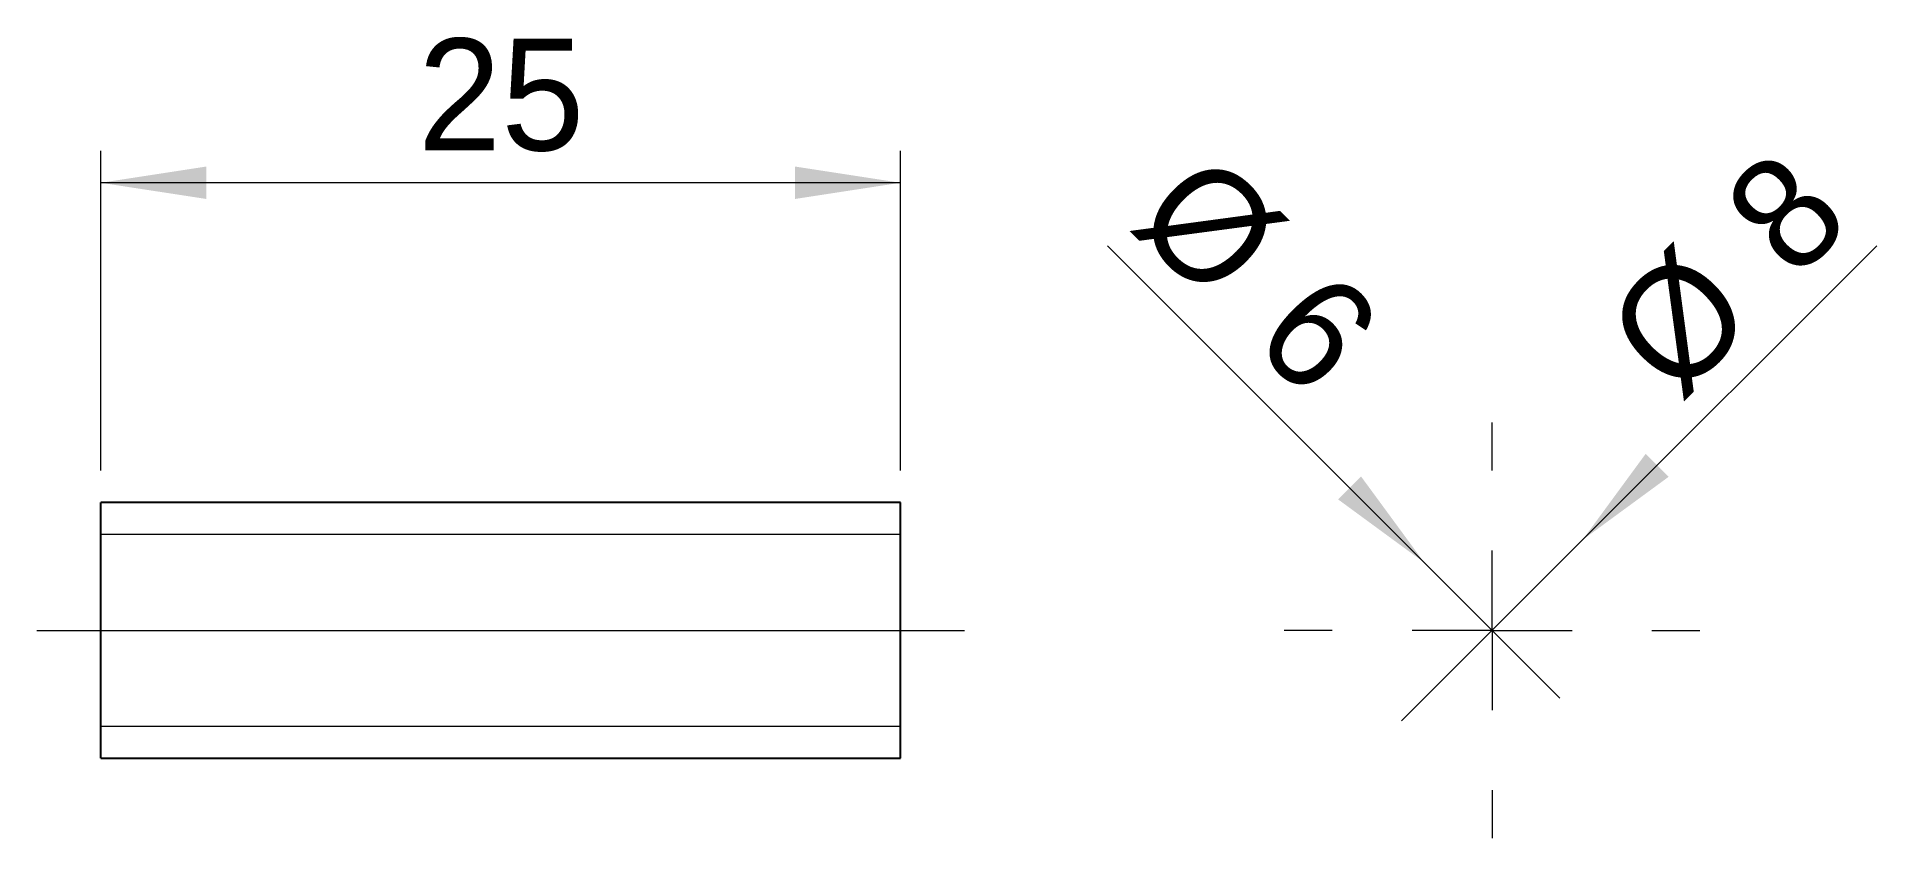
# Model space of a CAD drawing. Header units: metres. Extents: x 221 to 424, y 212 to 243.
# Drawn here: x 366.5 to 424.1, y 212.4 to 237.4 of the extents above; entities outside this region: 1.
import ezdxf

# ---------------------------------------------------------------- set-up
doc = ezdxf.new("R2010")
doc.units = ezdxf.units.M
doc.dimstyles.get("Standard").update_dxf_attribs({"dimtxt": 2.5, "dimasz": 2.5, "dimexe": 1.25, "dimexo": 0.625, "dimtad": 1, "dimcen": 2.5, "dimazin": 3, "dimtfac": 1, "dimtmove": 0, "dimatfit": 3})

# ---------------------------------------------------------------- blocks, each defined once
blk = doc.blocks.new('*D1')
at = {"color": 7, "linetype": 'Continuous', "lineweight": 18}
for p, q in [((368.517, 223.884), (368.517, 233.884)), ((393.517, 223.884), (393.517, 233.884)), ((393.517, 232.884), (368.517, 232.884))]:
    blk.add_line(p, q, dxfattribs=at)
for points in [[(368.517, 232.884), (371.819, 232.376), (371.819, 233.392)], [(393.517, 232.884), (390.215, 233.392), (390.215, 232.376)]]:
    blk.add_solid(points, dxfattribs=at)
at = {"color": 7, "linetype": 'Continuous', "lineweight": 18, "insert": (378.431, 237.396), "char_height": 3.5, "attachment_point": 1}
blk.add_mtext('25', dxfattribs=at)
blk = doc.blocks.new('*D2')
at = {"color": 7, "linetype": 'Continuous', "lineweight": 18}
for q in [(424.039, 230.91), (409.185, 216.056)]:
    blk.add_line((414.842, 221.712), q, dxfattribs=at)
blk.add_solid([(414.842, 221.712), (417.536, 223.688), (416.817, 224.407)], dxfattribs=at)
at = {"color": 7, "linetype": 'Continuous', "lineweight": 18, "char_height": 3.5, "attachment_point": 1, "rotation": 45}
for s, insert in [('8', (419.024, 232.267)), ('%%c', (415.33, 228.497))]:
    blk.add_mtext(s, dxfattribs=dict(at, insert=insert))
blk = doc.blocks.new('*D3')
at = {"color": 7, "linetype": 'Continuous', "lineweight": 18}
for q in [(399.988, 230.91), (414.135, 216.763)]:
    blk.add_line((409.892, 221.005), q, dxfattribs=at)
blk.add_solid([(409.892, 221.005), (407.916, 223.699), (407.198, 222.981)], dxfattribs=at)
at = {"color": 7, "linetype": 'Continuous', "lineweight": 18, "char_height": 3.5, "attachment_point": 1, "rotation": 315}
for s, insert in [('%%c', (403.136, 234.058)), ('6', (406.906, 230.363))]:
    blk.add_mtext(s, dxfattribs=dict(at, insert=insert))
blk = doc.blocks.new('SW_CENTERMARKSYMBOL_3')
at = {"color": 0, "linetype": 'Continuous', "lineweight": 0}
for p, q in [((0, 5), (0, 6.5)), ((0, 0), (0, 2.5)), ((-5, 0), (-6.5, 0)), ((0, 0), (-2.5, 0)), ((0, 0), (0, -2.5)), ((0, 0), (2.5, 0)), ((5, 0), (6.5, 0)), ((0, -5), (0, -6.5))]:
    blk.add_line(p, q, dxfattribs=at)

msp = doc.modelspace()

# ---------------------------------------------------------------- linework, layer by layer
at = {"color": 7, "linetype": 'Continuous', "lineweight": 25}
for p, q in [((393.517, 222.884), (368.517, 222.884)), ((368.517, 218.884), (368.517, 222.884)), ((393.517, 218.884), (393.517, 222.884)), ((368.517, 214.884), (368.517, 218.884)), ((393.517, 214.884), (393.517, 218.884)), ((368.517, 214.884), (393.517, 214.884))]:
    msp.add_line(p, q, dxfattribs=at)
at = {"color": 7, "lineweight": 18}
for p, q in [((393.517, 221.884), (368.517, 221.884)), ((366.517, 218.884), (395.517, 218.884)), ((368.517, 215.884), (393.517, 215.884))]:
    msp.add_line(p, q, dxfattribs=at)

# ---------------------------------------------------------------- block references
at = {"color": 7, "linetype": 'Continuous', "lineweight": 0}
msp.add_blockref('SW_CENTERMARKSYMBOL_3', (412.013, 218.884), dxfattribs=at)

# ---------------------------------------------------------------- texts
at = {"insert": (220.73, 242.884), "char_height": 5, "attachment_point": 1}
msp.add_mtext('Pos.68', dxfattribs=at)

# ---------------------------------------------------------------- dimensions: what is measured, and where the dimension line sits
at = {"color": 7, "linetype": 'Continuous', "lineweight": 18}
dim = msp.add_linear_dim(base=(368.517, 232.884), p1=(393.517, 222.884), p2=(368.517, 222.884), dimstyle='Standard', dxfattribs=at)
dim.commit()
dim.dimension.update_dxf_attribs({"geometry": '*D1', "text_midpoint": (381.017, 232.884), "dimtype": 160})
for p1, p2, picture, middle in [((414.135, 216.763), (409.892, 221.005), '*D3', (402.567, 228.331)), ((409.185, 216.056), (414.842, 221.712), '*D2', (421.46, 228.331))]:
    dim = msp.add_diameter_dim_2p(p1=p1, p2=p2, dimstyle='Standard', dxfattribs=at)
    dim.commit()
    dim.dimension.update_dxf_attribs({"geometry": picture, "text_midpoint": middle, "dimtype": 163})

doc.saveas('drawing.dxf')
